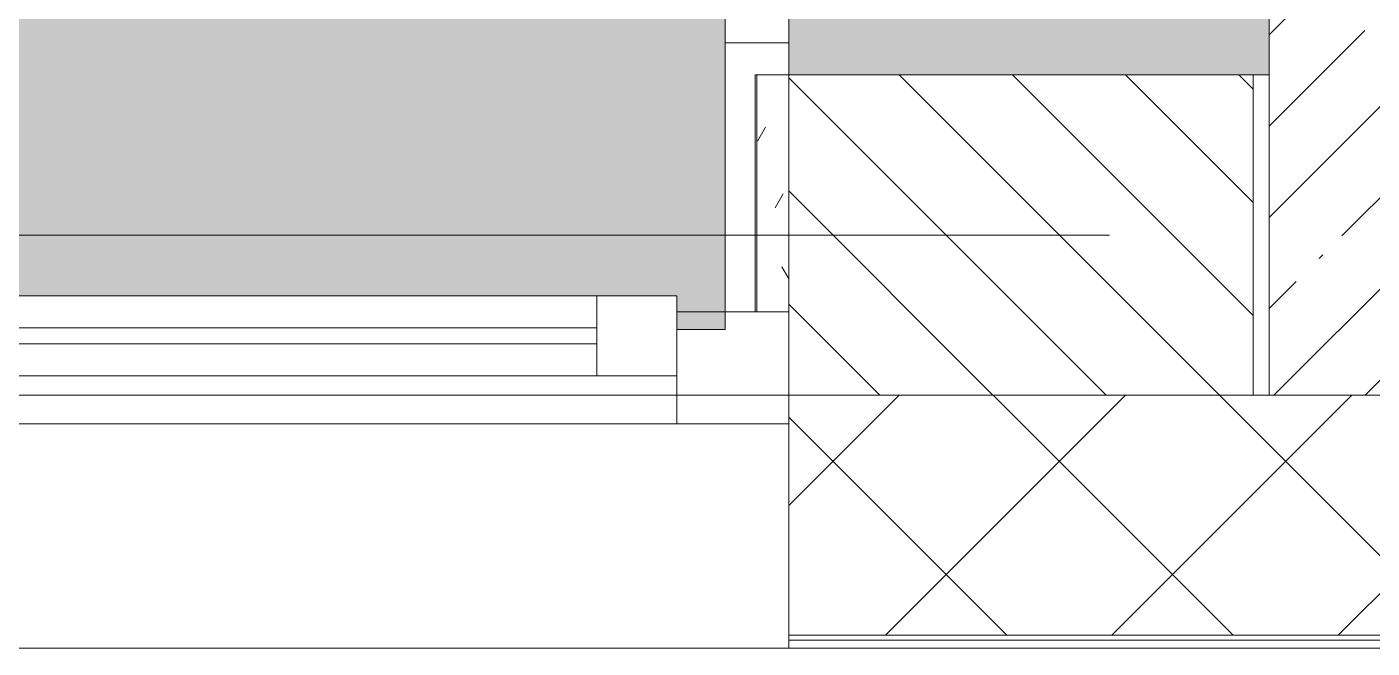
# Model space of a CAD drawing. Header units: millimetres. Extents: x -3238 to 193830, y -8553 to 29000.
# Drawn here: x 21134 to 21974, y -258 to 130 of the extents above; entities that cross this region are included whole.
import ezdxf

# ---------------------------------------------------------------- set-up
doc = ezdxf.new("R2010")
doc.units = ezdxf.units.MM
doc.linetypes.add('Осевая', pattern=[3175, 635, -476.25, 1587.5, -476.25])
for name, color, linetype, lineweight in [('A-GLAZ', 7, 'Continuous', 9), ('A-GLAZ-1', 7, 'Continuous', 13), ('A-WALL', 7, 'Continuous', 9), ('I-WALL', 7, 'Continuous', 9), ('S-COLS', 7, 'Continuous', 9), ('Знаки', 7, 'Continuous', 9), ('Оси-2', 7, 'Осевая', 9)]:
    doc.layers.add(name, color=color, linetype=linetype, lineweight=lineweight)
for name, color, linetype, lineweight, true_color in [('A-WALL-1', 9, 'Continuous', 9, 0x808080), ('A-WALL-FNSH-1', 9, 'Continuous', 9, 0x808080), ('I-WALL-2', 9, 'Continuous', 9, 0x808080), ('S-COLS-1', 9, 'Continuous', 9, 0x808080)]:
    doc.layers.add(name, color=color, linetype=linetype, lineweight=lineweight, true_color=true_color)
pattern_1 = [(0, (0, 0), (121.92, 30.48), [10.058, -81.382, 10.058, -81.382, -487.68]), (0, (0, 0), (121.92, 30.48), [-182.88, 10.058, -172.822, 10.058, -81.382, -213.36]), (0, (0, 0), (121.92, 30.48), [-457.2, 10.058, -50.902, 10.058, -142.342]), (120, (45.72, 15.24), (-87.356454, 90.345817), [10.058, -81.382, 10.058, -81.382, -487.68]), (120, (45.72, 15.24), (-87.356454, 90.345817), [-182.88, 10.058, -172.822, 10.058, -81.382, -213.36]), (120, (45.72, 15.24), (-87.356454, 90.345817), [-457.2, 10.058, -50.902, 10.058, -142.342]), (240, (60.96, 76.2), (-34.563546, -120.825817), [10.058, -81.382, 10.058, -81.382, -487.68]), (240, (60.96, 76.2), (-34.563546, -120.825817), [-182.88, 10.058, -172.822, 10.058, -81.382, -213.36]), (240, (60.96, 76.2), (-34.563546, -120.825817), [-457.2, 10.058, -50.902, 10.058, -142.342])]

# ---------------------------------------------------------------- blocks, each defined once
blk = doc.blocks.new('120_Окно_СКБ_2Ст - 120_Окно_СКБ_2Ст 2800х2500_створка_-22445922-План устройства полов 2 этажа в осях 1-12')
at = {"layer": 'A-GLAZ'}
for p, q in [((1400, -57), (-1400, -57)), ((-1280, -107), (450, -107)), ((450, -117), (-1280, -117)), ((-1380, -127), (-1360.24, -127))]:
    blk.add_line(p, q, dxfattribs=at)
at = {"layer": 'A-GLAZ-1'}
for p, q in [((-1400, -127), (-1400, -57)), ((-1400, -57), (-1330, -57)), ((-1330, -57), (-1330, -127)), ((500, -87), (-1330, -87)), ((-1330, -87), (-1330, -137)), ((-1280, -137), (-1280, -87)), ((-1330, -127), (-1400, -127)), ((-1330, -137), (500, -137))]:
    blk.add_line(p, q, dxfattribs=at)
blk = doc.blocks.new('BSC_Колонна _Прямоугольная - 600х600-V59-План устройства полов 2 этажа в осях 1-12')
at = {"layer": 'S-COLS'}
h = blk.add_hatch(dxfattribs=at)
h.set_pattern_fill('FP_80', color=256, style=0, pattern_type=2)
h.set_pattern_definition([(45, (-22210, -200), (-57.02463, 57.02463), []), (45, (-22152.975, -200), (-57.02463, 57.02463), [100.806, -20.161, 3.353, -16.808])])
h.paths.add_polyline_path([(-300, -300), (300, -300), (300, 300), (-300, 300), (-300, -13.33)])
at = {"layer": 'S-COLS-1'}
for p, q in [((300, 300), (-300, 300)), ((-300, 300), (-300, -300)), ((300, -300), (300, 300)), ((-300, -300), (300, -300))]:
    blk.add_line(p, q, dxfattribs=at)
blk = doc.blocks.new('Зашивка радиатора_ с перфорацией М4 - Зашивка радиатора_ с перфорацией М4-30943701-План устройства полов 2 этажа в осях 1-12')
at = {"layer": 'Знаки'}
blk.add_hatch(color=256, dxfattribs=at).paths.add_polyline_path([(2303.1, 380), (2260.24, 380), (2260.24, 359), (1500.24, 359), (1500.24, 380), (1430.24, 380), (1430.24, 359), (-399.76, 359), (-399.76, 380), (-430, 380), (-430, 180), (2330, 180), (2330, 221), (2310.24, 221), (2310.24, 369), (2330, 369), (2330, 380), (2310.24, 380)])
for p, q in [((-399.76, 380), (-430, 380)), ((-430, 380), (-430, 180))]:
    blk.add_line(p, q, dxfattribs=at)

msp = doc.modelspace()

# ---------------------------------------------------------------- hatches: boundary and pattern name
at = {"layer": 'A-WALL'}
h = msp.add_hatch(dxfattribs=at)
h.set_pattern_fill('FP_18', color=256, style=0, pattern_type=2)
h.set_pattern_definition([(135, (0, 0), (-35.35534, -35.35534), [])])
h.paths.add_polyline_path([(21610, -100), (21900, -100), (21900, 100), (21610, 100), (21610, -74.94)])
h.paths.add_polyline_path([(18503.63, -100), (18810, -100), (18810, 100), (18160, 100), (18160, -100), (18170.11, -100)])
h = msp.add_hatch(dxfattribs=at)
h.set_pattern_fill('FP_14', color=256, style=0, pattern_type=2)
h.set_pattern_definition([(45, (0, 0), (-70.71068, 70.71068), []), (135, (0, 0), (-70.71068, -70.71068), [])])
h.paths.add_polyline_path([(38650, -250), (38650, -100), (37990, -100), (37990, -250)])
h.paths.add_polyline_path([(35890, -250), (35890, -100), (34770, -100), (34770, -250), (34846.01, -250)])
h.paths.add_polyline_path([(33511.94, -250), (33870, -250), (33870, -100), (33010, -100), (33010, -250)])
h.paths.add_polyline_path([(30910, -250), (30910, -100), (29209.74, -100), (29209.74, -250), (30843.79, -250)])
h.paths.add_polyline_path([(26409.74, -250), (26409.74, -100), (24810, -100), (24810, -250), (26174.54, -250)])
h.paths.add_polyline_path([(22172.33, -250), (22710, -250), (22710, -100), (21610, -100), (21610, -250), (21838.81, -250)])
h.paths.add_polyline_path([(18170.11, -250), (18810, -250), (18810, -100), (18160, -100), (18160, -250)])
h.paths.add_polyline_path([(16110, -250), (17260, -250), (17260, -100), (16110, -100)])
h.paths.add_polyline_path([(13010, -250), (13010, -100), (11660, -100), (11660, -250), (12833.82, -250)])
h.paths.add_polyline_path([(8164.57, -250), (8560, -250), (8560, -100), (4630, -100), (4630, -250), (6830.5, -250)])
h.paths.add_polyline_path([(3730, -250), (3730, -100), (-260, -100), (-260, -250), (3495.32, -250)])
at = {"layer": 'I-WALL-2'}
h = msp.add_hatch(dxfattribs=at)
h.set_pattern_fill('FP_99', color=256, style=0, pattern_type=2)
h.set_pattern_definition(pattern_1)
h.paths.add_polyline_path([(21900, 100), (21910, 100), (21910, 140), (21610, 140), (21610, 100), (21838.81, 100)])
h.paths.add_polyline_path([(18810, 100), (18810, 140), (18160, 140), (18160, 100), (18503.63, 100)])
h = msp.add_hatch(dxfattribs=at)
h.set_pattern_fill('FP_99', color=256, style=0, pattern_type=2)
h.set_pattern_definition(pattern_1)
h.paths.add_polyline_path([(21610, -48), (21610, 100), (21590, 100), (21590, -48)])

# ---------------------------------------------------------------- linework, layer by layer
at = {"layer": 'A-WALL'}
for p, q in [((21910, 100), (21590, 100)), ((11660, -100), (21910, -100)), ((21610, -250), (22710, -250)), ((21610, -258), (18810, -258)), ((21610, -253), (22710, -253))]:
    msp.add_line(p, q, dxfattribs=at)
at = {"layer": 'A-WALL-1'}
for p, q in [((21610, 140), (21610, -250)), ((21590, 100), (21590, -48)), ((21900, -100), (21900, 100)), ((21590, -48), (21610, -48))]:
    msp.add_line(p, q, dxfattribs=at)
at = {"layer": 'A-WALL-FNSH-1'}
for p, q in [((21590, 100), (21589, 100)), ((21589, 100), (21589, -48)), ((21589, -48), (21590, -48)), ((21610, -250), (21610, -258)), ((21610, -258), (22710, -258))]:
    msp.add_line(p, q, dxfattribs=at)
at = {"layer": 'I-WALL'}
msp.add_line((21570.24, 120), (21610, 120), dxfattribs=at)
at = {"layer": 'Оси-2'}
msp.add_line((61.56, 0), (36030, 0), dxfattribs=at)

# ---------------------------------------------------------------- block references
at = {"layer": 'A-GLAZ', "rotation": 180}
msp.add_blockref('120_Окно_СКБ_2Ст - 120_Окно_СКБ_2Ст 2800х2500_створка_-22445922-План устройства полов 2 этажа в осях 1-12', (20210, -175), dxfattribs=at)
at = {"layer": 'S-COLS'}
msp.add_blockref('BSC_Колонна _Прямоугольная - 600х600-V59-План устройства полов 2 этажа в осях 1-12', (22210, 200), dxfattribs=at)
at = {"layer": 'Знаки', "rotation": 180}
msp.add_blockref('Зашивка радиатора_ с перфорацией М4 - Зашивка радиатора_ с перфорацией М4-30943701-План устройства полов 2 этажа в осях 1-12', (21140.24, 321), dxfattribs=at)

doc.saveas('drawing.dxf')
